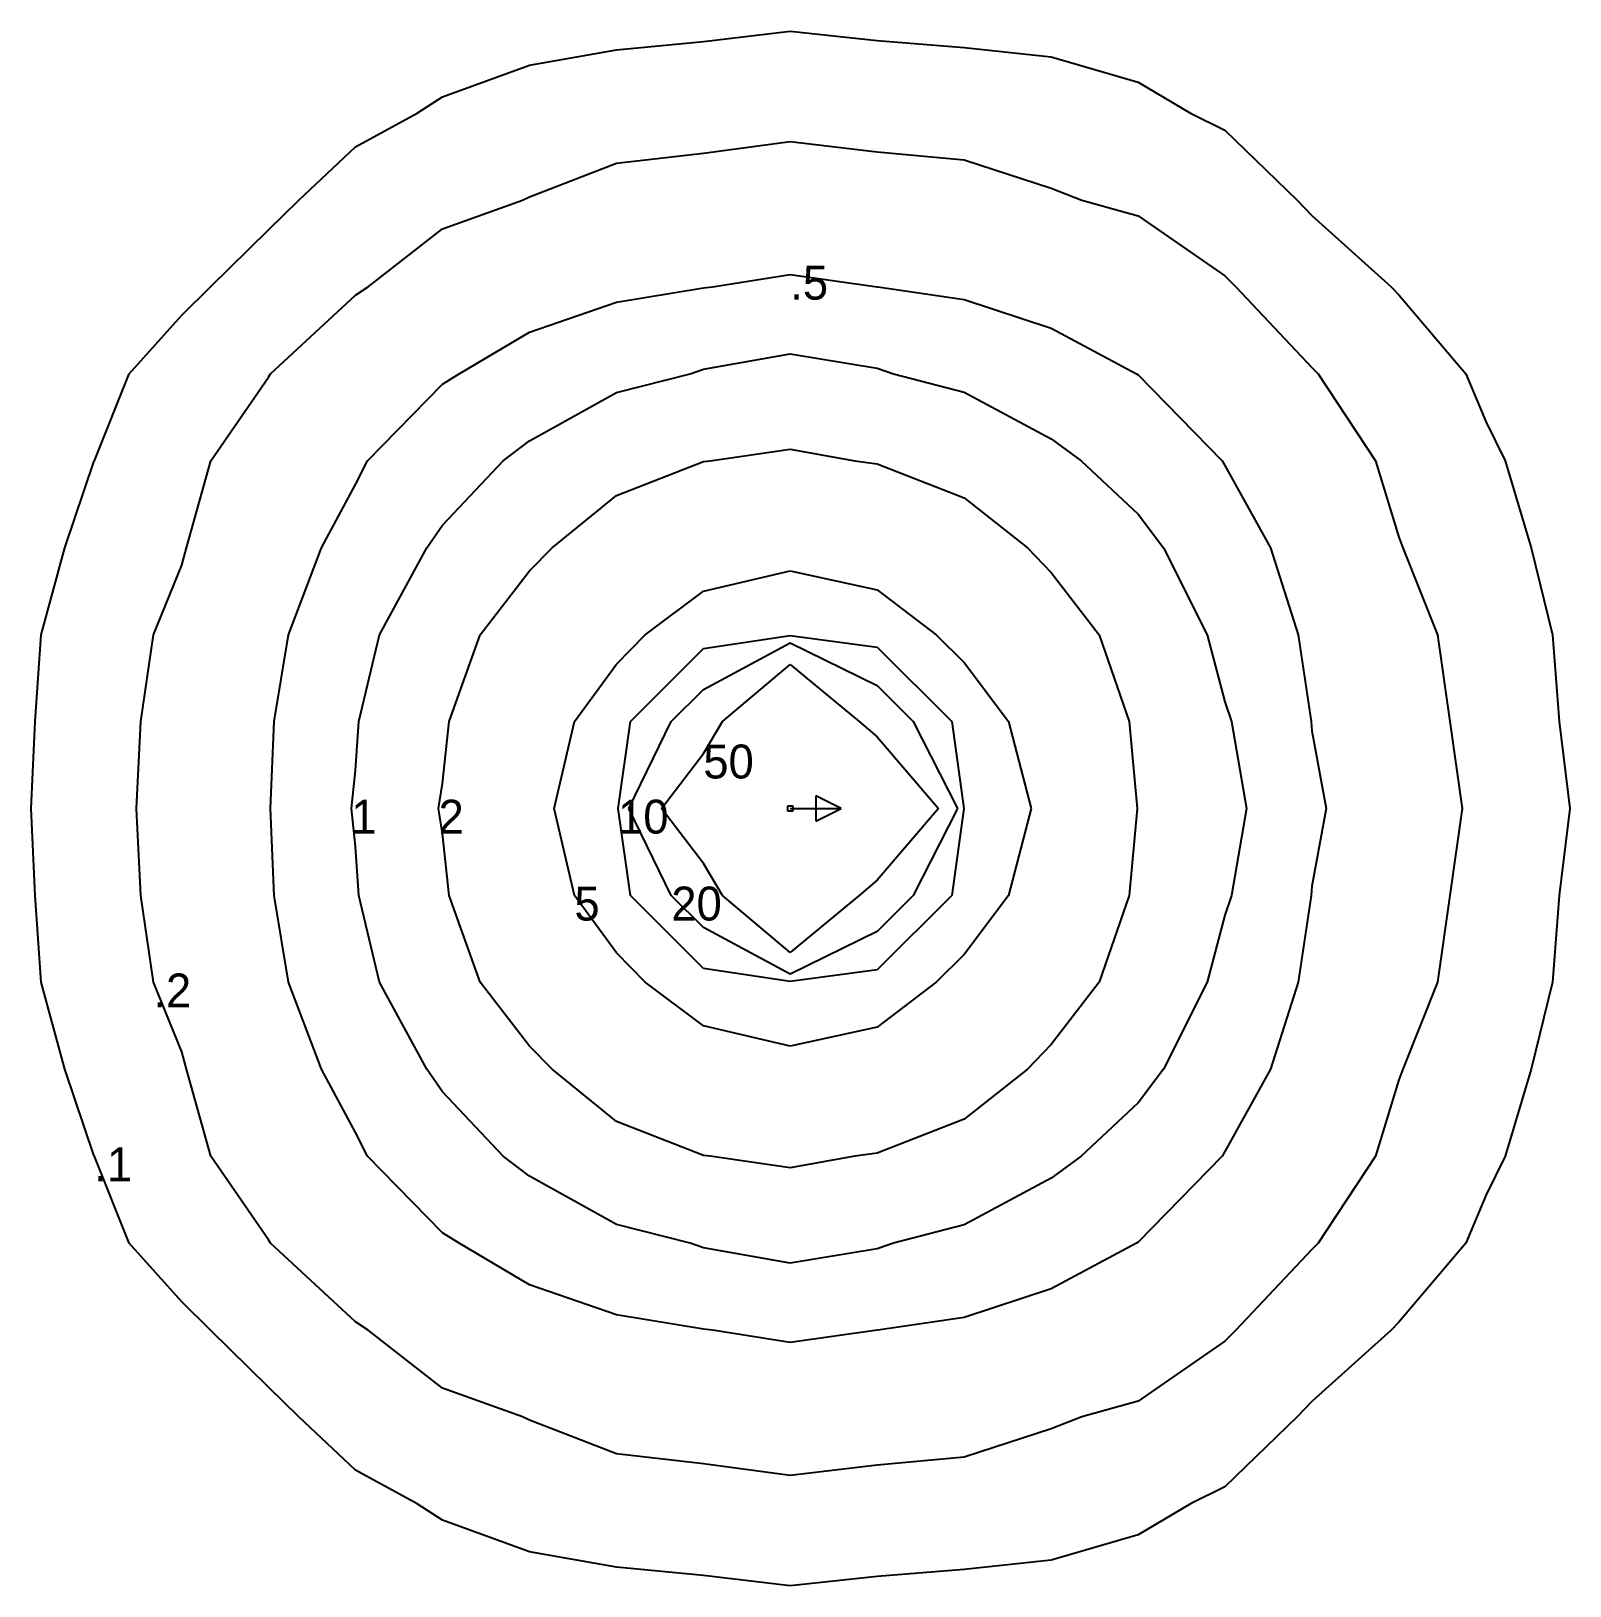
# Model space of a CAD drawing. Extents: x -29.8 to 30.6, y -30.5 to 30.5.
import ezdxf

# ---------------------------------------------------------------- set-up
doc = ezdxf.new("R2010")
doc.units = 0
doc.layers.add('TemplateLayer', color=7, linetype='CONTINUOUS')

# ---------------------------------------------------------------- blocks, each defined once
blk = doc.blocks.new('Template')
at = {"layer": 'TemplateLayer', "color": 7, "linetype": 'CONTINUOUS'}
for p, q in [((-3.409, 30.088), (0, 30.492)), ((0, 30.492), (3.409, 30.121)), ((-6.818, 29.763), (-3.409, 30.088)), ((3.409, 30.121), (6.818, 29.849)), ((-10.227, 29.16), (-6.818, 29.763)), ((6.818, 29.849), (10.227, 29.48)), ((10.227, 29.48), (13.636, 28.493)), ((-13.636, 27.91), (-10.227, 29.16)), ((13.636, 28.493), (15.699, 27.273)), ((-14.636, 27.273), (-13.636, 27.91)), ((-17.045, 25.954), (-14.636, 27.273)), ((15.699, 27.273), (17.045, 26.612)), ((17.045, 26.612), (19.878, 23.864)), ((-19.267, 23.864), (-17.045, 25.954)), ((-20.455, 22.691), (-19.267, 23.864)), ((19.878, 23.864), (20.455, 23.255)), ((20.455, 23.255), (23.561, 20.455)), ((-22.736, 20.455), (-20.455, 22.691)), ((-23.864, 19.344), (-22.736, 20.455)), ((23.561, 20.455), (23.864, 20.143)), ((23.864, 20.143), (26.494, 17.045)), ((-25.926, 17.045), (-23.864, 19.344)), ((-27.273, 13.674), (-25.926, 17.045)), ((26.494, 17.045), (27.273, 15.178)), ((27.273, 15.178), (28.027, 13.636)), ((-28.445, 10.227), (-27.291, 13.636)), ((-27.291, 13.636), (-27.273, 13.674)), ((28.027, 13.636), (29.048, 10.227)), ((-29.369, 6.818), (-28.445, 10.227)), ((29.048, 10.227), (29.891, 6.818)), ((-29.607, 3.409), (-29.369, 6.818)), ((29.891, 6.818), (30.148, 3.409)), ((-29.768, 0), (-29.607, 3.409)), ((30.148, 3.409), (30.57, 0)), ((-29.607, -3.409), (-29.768, 0)), ((30.57, 0), (30.148, -3.409)), ((-29.369, -6.818), (-29.607, -3.409)), ((30.148, -3.409), (29.891, -6.818)), ((-28.445, -10.227), (-29.369, -6.818)), ((29.891, -6.818), (29.048, -10.227)), ((-27.291, -13.636), (-28.445, -10.227)), ((29.048, -10.227), (28.027, -13.636)), ((-27.273, -13.674), (-27.291, -13.636)), ((-25.926, -17.045), (-27.273, -13.674)), ((28.027, -13.636), (27.273, -15.178)), ((27.273, -15.178), (26.494, -17.045)), ((-23.864, -19.344), (-25.926, -17.045)), ((26.494, -17.045), (23.864, -20.143)), ((-22.736, -20.455), (-23.864, -19.344)), ((-20.455, -22.691), (-22.736, -20.455)), ((23.561, -20.455), (20.455, -23.255)), ((23.864, -20.143), (23.561, -20.455)), ((-19.267, -23.864), (-20.455, -22.691)), ((20.455, -23.255), (19.878, -23.864)), ((-17.045, -25.954), (-19.267, -23.864)), ((19.878, -23.864), (17.045, -26.612)), ((-14.636, -27.273), (-17.045, -25.954)), ((17.045, -26.612), (15.699, -27.273)), ((-13.636, -27.91), (-14.636, -27.273)), ((15.699, -27.273), (13.636, -28.493)), ((-10.227, -29.16), (-13.636, -27.91)), ((13.636, -28.493), (10.227, -29.48)), ((-6.818, -29.763), (-10.227, -29.16)), ((-3.409, -30.088), (-6.818, -29.763)), ((6.818, -29.849), (3.409, -30.121)), ((10.227, -29.48), (6.818, -29.849)), ((0, -30.492), (-3.409, -30.088)), ((3.409, -30.121), (0, -30.492))]:
    blk.add_line(p, q, dxfattribs=at)
at = {"layer": 'TemplateLayer', "color": 1, "linetype": 'CONTINUOUS'}
for p, q in [((-6.818, 25.308), (-3.409, 25.703)), ((-3.409, 25.703), (0, 26.156)), ((0, 26.156), (3.409, 25.759)), ((3.409, 25.759), (6.818, 25.439)), ((-10.227, 23.989), (-6.818, 25.308)), ((6.818, 25.439), (10.227, 24.335)), ((-13.636, 22.739), (-10.498, 23.864)), ((-10.498, 23.864), (-10.227, 23.989)), ((10.227, 24.335), (11.43, 23.864)), ((11.43, 23.864), (13.636, 23.243)), ((13.636, 23.243), (17.045, 20.893)), ((-16.547, 20.455), (-13.636, 22.739)), ((17.045, 20.893), (17.469, 20.455)), ((-20.377, 17.045), (-17.045, 20.14)), ((-17.045, 20.14), (-16.547, 20.455)), ((17.469, 20.455), (20.455, 17.297)), ((20.455, 17.297), (20.702, 17.045)), ((-22.723, 13.636), (-20.455, 16.922)), ((-20.455, 16.922), (-20.377, 17.045)), ((20.702, 17.045), (22.947, 13.636)), ((-23.675, 10.227), (-22.723, 13.636)), ((22.947, 13.636), (23.864, 10.637)), ((23.864, 10.637), (24.026, 10.227)), ((-23.864, 9.544), (-23.675, 10.227)), ((24.026, 10.227), (25.38, 6.818)), ((-24.974, 6.818), (-23.864, 9.544)), ((-25.46, 3.409), (-24.974, 6.818)), ((25.38, 6.818), (25.861, 3.409)), ((-25.632, 0), (-25.46, 3.409)), ((25.861, 3.409), (26.343, 0)), ((-25.46, -3.409), (-25.632, 0)), ((26.343, 0), (25.861, -3.409)), ((-24.974, -6.818), (-25.46, -3.409)), ((25.861, -3.409), (25.38, -6.818)), ((-23.864, -9.544), (-24.974, -6.818)), ((25.38, -6.818), (24.026, -10.227)), ((-23.675, -10.227), (-23.864, -9.544)), ((-22.723, -13.636), (-23.675, -10.227)), ((24.026, -10.227), (23.864, -10.637)), ((23.864, -10.637), (22.947, -13.636)), ((-20.455, -16.922), (-22.723, -13.636)), ((22.947, -13.636), (20.702, -17.045)), ((-20.377, -17.045), (-20.455, -16.922)), ((-17.045, -20.14), (-20.377, -17.045)), ((20.702, -17.045), (20.455, -17.297)), ((20.455, -17.297), (17.469, -20.455)), ((-16.547, -20.455), (-17.045, -20.14)), ((-13.636, -22.739), (-16.547, -20.455)), ((17.469, -20.455), (17.045, -20.893)), ((17.045, -20.893), (13.636, -23.243)), ((-10.498, -23.864), (-13.636, -22.739)), ((13.636, -23.243), (11.43, -23.864)), ((-10.227, -23.989), (-10.498, -23.864)), ((-6.818, -25.308), (-10.227, -23.989)), ((10.227, -24.335), (6.818, -25.439)), ((11.43, -23.864), (10.227, -24.335)), ((-3.409, -25.703), (-6.818, -25.308)), ((6.818, -25.439), (3.409, -25.759)), ((0, -26.156), (-3.409, -25.703)), ((3.409, -25.759), (0, -26.156))]:
    blk.add_line(p, q, dxfattribs=at)
at = {"layer": 'TemplateLayer', "color": 3, "linetype": 'CONTINUOUS'}
for p, q in [((-3.046, 20.455), (0, 20.945)), ((0, 20.945), (3.409, 20.46)), ((-6.818, 19.866), (-3.409, 20.426)), ((-3.409, 20.426), (-3.046, 20.455)), ((3.409, 20.46), (3.432, 20.455)), ((3.432, 20.455), (6.818, 19.964)), ((-10.227, 18.682), (-6.818, 19.866)), ((6.818, 19.964), (10.227, 18.84)), ((-12.983, 17.045), (-10.227, 18.682)), ((10.227, 18.84), (13.573, 17.045)), ((-16.577, 13.636), (-13.636, 16.645)), ((-13.636, 16.645), (-12.983, 17.045)), ((13.573, 17.045), (13.636, 17.01)), ((13.636, 17.01), (16.933, 13.636)), ((-17.045, 12.705), (-16.577, 13.636)), ((16.933, 13.636), (17.045, 13.451)), ((17.045, 13.451), (18.835, 10.227)), ((-18.385, 10.227), (-17.045, 12.705)), ((-19.677, 6.818), (-18.385, 10.227)), ((18.835, 10.227), (19.918, 6.818)), ((-20.236, 3.409), (-19.677, 6.818)), ((19.918, 6.818), (20.425, 3.409)), ((-20.382, 0), (-20.236, 3.409)), ((20.425, 3.409), (20.455, 3.051)), ((20.455, 3.051), (21.017, 0)), ((-20.236, -3.409), (-20.382, 0)), ((21.017, 0), (20.455, -3.051)), ((-19.677, -6.818), (-20.236, -3.409)), ((20.425, -3.409), (19.918, -6.818)), ((20.455, -3.051), (20.425, -3.409)), ((-18.385, -10.227), (-19.677, -6.818)), ((19.918, -6.818), (18.835, -10.227)), ((-17.045, -12.705), (-18.385, -10.227)), ((18.835, -10.227), (17.045, -13.451)), ((-16.577, -13.636), (-17.045, -12.705)), ((-13.636, -16.645), (-16.577, -13.636)), ((16.933, -13.636), (13.636, -17.01)), ((17.045, -13.451), (16.933, -13.636)), ((-12.983, -17.045), (-13.636, -16.645)), ((-10.227, -18.682), (-12.983, -17.045)), ((13.573, -17.045), (10.227, -18.84)), ((13.636, -17.01), (13.573, -17.045)), ((-6.818, -19.866), (-10.227, -18.682)), ((10.227, -18.84), (6.818, -19.964)), ((-3.409, -20.426), (-6.818, -19.866)), ((6.818, -19.964), (3.432, -20.455)), ((-3.046, -20.455), (-3.409, -20.426)), ((0, -20.945), (-3.046, -20.455)), ((3.409, -20.46), (0, -20.945)), ((3.432, -20.455), (3.409, -20.46))]:
    blk.add_line(p, q, dxfattribs=at)
at = {"layer": 'TemplateLayer', "color": 5, "linetype": 'CONTINUOUS'}
for p, q in [((-3.409, 17.228), (0, 17.834)), ((0, 17.834), (3.409, 17.267)), ((-3.927, 17.045), (-3.409, 17.228)), ((3.409, 17.267), (4.052, 17.045)), ((-6.818, 16.31), (-3.927, 17.045)), ((4.052, 17.045), (6.818, 16.333)), ((-10.227, 14.416), (-6.818, 16.31)), ((6.818, 16.333), (10.227, 14.5)), ((-11.252, 13.636), (-10.227, 14.416)), ((10.227, 14.5), (11.405, 13.636)), ((-13.636, 11.114), (-11.252, 13.636)), ((11.405, 13.636), (13.636, 11.539)), ((-14.254, 10.227), (-13.636, 11.114)), ((13.636, 11.539), (14.638, 10.227)), ((-16.105, 6.818), (-14.254, 10.227)), ((14.638, 10.227), (16.353, 6.818)), ((-16.921, 3.409), (-16.105, 6.818)), ((16.353, 6.818), (17.045, 4.182)), ((17.045, 4.182), (17.301, 3.409)), ((-17.045, 1.486), (-16.921, 3.409)), ((17.301, 3.409), (17.896, 0)), ((-17.21, 0), (-17.045, 1.486)), ((-17.045, -1.486), (-17.21, 0)), ((17.896, 0), (17.301, -3.409)), ((-16.921, -3.409), (-17.045, -1.486)), ((-16.105, -6.818), (-16.921, -3.409)), ((17.301, -3.409), (17.045, -4.182)), ((17.045, -4.182), (16.353, -6.818)), ((-14.254, -10.227), (-16.105, -6.818)), ((16.353, -6.818), (14.638, -10.227)), ((-13.636, -11.114), (-14.254, -10.227)), ((14.638, -10.227), (13.636, -11.539)), ((-11.252, -13.636), (-13.636, -11.114)), ((13.636, -11.539), (11.405, -13.636)), ((-10.227, -14.416), (-11.252, -13.636)), ((11.405, -13.636), (10.227, -14.5)), ((-6.818, -16.31), (-10.227, -14.416)), ((10.227, -14.5), (6.818, -16.333)), ((-3.927, -17.045), (-6.818, -16.31)), ((6.818, -16.333), (4.052, -17.045)), ((-3.409, -17.228), (-3.927, -17.045)), ((4.052, -17.045), (3.409, -17.267)), ((0, -17.834), (-3.409, -17.228)), ((3.409, -17.267), (0, -17.834))]:
    blk.add_line(p, q, dxfattribs=at)
at = {"layer": 'TemplateLayer', "color": 6, "linetype": 'CONTINUOUS'}
for p, q in [((-3.136, 13.636), (0, 14.09)), ((0, 14.09), (2.527, 13.636)), ((-6.818, 12.283), (-3.409, 13.608)), ((-3.409, 13.608), (-3.136, 13.636)), ((2.527, 13.636), (3.409, 13.525)), ((3.409, 13.525), (6.818, 12.188)), ((-9.338, 10.227), (-6.818, 12.283)), ((6.818, 12.188), (9.296, 10.227)), ((-10.227, 9.322), (-9.338, 10.227)), ((9.296, 10.227), (10.227, 9.262)), ((-12.156, 6.818), (-10.227, 9.322)), ((10.227, 9.262), (12.11, 6.818)), ((-13.369, 3.409), (-12.156, 6.818)), ((12.11, 6.818), (13.283, 3.409)), ((-13.636, 0.986), (-13.369, 3.409)), ((13.283, 3.409), (13.599, 0)), ((-13.79, 0), (-13.636, 0.986)), ((-13.636, -0.986), (-13.79, 0)), ((13.599, 0), (13.283, -3.409)), ((-13.369, -3.409), (-13.636, -0.986)), ((-12.156, -6.818), (-13.369, -3.409)), ((13.283, -3.409), (12.11, -6.818)), ((-10.227, -9.322), (-12.156, -6.818)), ((12.11, -6.818), (10.227, -9.262)), ((-9.338, -10.227), (-10.227, -9.322)), ((10.227, -9.262), (9.296, -10.227)), ((-6.818, -12.283), (-9.338, -10.227)), ((9.296, -10.227), (6.818, -12.188)), ((6.818, -12.188), (3.409, -13.525)), ((-3.409, -13.608), (-6.818, -12.283)), ((-3.136, -13.636), (-3.409, -13.608)), ((0, -14.09), (-3.136, -13.636)), ((2.527, -13.636), (0, -14.09)), ((3.409, -13.525), (2.527, -13.636))]:
    blk.add_line(p, q, dxfattribs=at)
at = {"layer": 'TemplateLayer', "color": 214, "linetype": 'CONTINUOUS'}
for p, q in [((-3.409, 8.518), (0, 9.32)), ((0, 9.32), (3.409, 8.574)), ((3.409, 8.574), (5.716, 6.818)), ((-5.684, 6.818), (-3.409, 8.518)), ((-6.818, 5.655), (-5.684, 6.818)), ((5.716, 6.818), (6.818, 5.729)), ((-8.465, 3.409), (-6.818, 5.655)), ((6.818, 5.729), (8.559, 3.409)), ((-9.255, 0), (-8.465, 3.409)), ((8.559, 3.409), (9.448, 0)), ((-8.465, -3.409), (-9.255, 0)), ((9.448, 0), (8.559, -3.409)), ((-6.818, -5.655), (-8.465, -3.409)), ((8.559, -3.409), (6.818, -5.729)), ((-5.684, -6.818), (-6.818, -5.655)), ((6.818, -5.729), (5.716, -6.818)), ((-3.409, -8.518), (-5.684, -6.818)), ((5.716, -6.818), (3.409, -8.574)), ((0, -9.32), (-3.409, -8.518)), ((3.409, -8.574), (0, -9.32))]:
    blk.add_line(p, q, dxfattribs=at)
at = {"layer": 'TemplateLayer', "color": 30, "linetype": 'CONTINUOUS'}
for p, q in [((-3.409, 6.275), (0, 6.78)), ((0, 6.78), (3.409, 6.327)), ((-6.267, 3.409), (-3.409, 6.275)), ((3.409, 6.327), (6.331, 3.409)), ((-6.752, 0), (-6.267, 3.409)), ((6.331, 3.409), (6.804, 0)), ((-6.267, -3.409), (-6.752, 0)), ((6.804, 0), (6.331, -3.409)), ((-3.409, -6.275), (-6.267, -3.409)), ((6.331, -3.409), (3.409, -6.327)), ((0, -6.78), (-3.409, -6.275)), ((3.409, -6.327), (0, -6.78))]:
    blk.add_line(p, q, dxfattribs=at)
at = {"layer": 'TemplateLayer', "color": 94, "linetype": 'CONTINUOUS'}
for p, q in [((-3.409, 4.667), (0, 6.496)), ((0, 6.496), (3.409, 4.821)), ((-4.664, 3.409), (-3.409, 4.667)), ((3.409, 4.821), (4.823, 3.409)), ((-6.326, 0), (-4.664, 3.409)), ((4.823, 3.409), (6.555, 0)), ((-4.664, -3.409), (-6.326, 0)), ((6.555, 0), (4.823, -3.409)), ((-3.409, -4.667), (-4.664, -3.409)), ((4.823, -3.409), (3.409, -4.821)), ((0, -6.496), (-3.409, -4.667)), ((3.409, -4.821), (0, -6.496))]:
    blk.add_line(p, q, dxfattribs=at)
at = {"layer": 'TemplateLayer', "color": 172, "linetype": 'CONTINUOUS'}
for p, q in [((-2.658, 3.409), (0, 5.642)), ((0, 5.642), (2.699, 3.409)), ((-3.409, 2.163), (-2.658, 3.409)), ((2.699, 3.409), (3.409, 2.808)), ((3.409, 2.808), (5.808, 0)), ((-5.048, 0), (-3.409, 2.163)), ((-3.409, -2.163), (-5.048, 0)), ((5.808, 0), (3.409, -2.808)), ((-2.658, -3.409), (-3.409, -2.163)), ((3.409, -2.808), (2.699, -3.409)), ((0, -5.642), (-2.658, -3.409)), ((2.699, -3.409), (0, -5.642))]:
    blk.add_line(p, q, dxfattribs=at)
at = {"layer": 'TemplateLayer', "color": 0, "linetype": 'CONTINUOUS'}
for p, q in [((-0.1, 0.1), (0.1, 0.1)), ((-0.1, -0.1), (-0.1, 0.1)), ((0, 0), (2, 0)), ((0, 0), (0, 0)), ((0.1, 0.1), (0.1, -0.1)), ((2, 0), (1, 0.5)), ((1, 0.5), (1, -0.5)), ((1, -0.5), (2, 0)), ((0.1, -0.1), (-0.1, -0.1))]:
    blk.add_line(p, q, dxfattribs=at)
at = {"layer": 'TemplateLayer', "color": 3}
blk.add_text('.5', height=1.33, dxfattribs=at).set_placement((0, 19.96))
at = {"layer": 'TemplateLayer', "color": 172}
blk.add_text('50', height=1.33, dxfattribs=at).set_placement((-3.409, 1.178))
at = {"layer": 'TemplateLayer', "color": 5}
blk.add_text('1', height=1.33, dxfattribs=at).set_placement((-17.21, -0.985))
at = {"layer": 'TemplateLayer', "color": 6}
blk.add_text('2', height=1.33, dxfattribs=at).set_placement((-13.79, -0.985))
at = {"layer": 'TemplateLayer', "color": 30}
blk.add_text('10', height=1.33, dxfattribs=at).set_placement((-6.752, -0.985))
at = {"layer": 'TemplateLayer', "color": 94}
blk.add_text('20', height=1.33, dxfattribs=at).set_placement((-4.664, -4.394))
at = {"layer": 'TemplateLayer', "color": 214}
blk.add_text('5', height=1.33, dxfattribs=at).set_placement((-8.465, -4.394))
at = {"layer": 'TemplateLayer', "color": 1}
blk.add_text('.2', height=1.33, dxfattribs=at).set_placement((-24.974, -7.803))
at = {"layer": 'TemplateLayer', "color": 7}
blk.add_text('.1', height=1.33, dxfattribs=at).set_placement((-27.291, -14.622))

msp = doc.modelspace()

# ---------------------------------------------------------------- block references
at = {"layer": 'TemplateLayer', "linetype": 'CONTINUOUS'}
msp.add_blockref('Template', (0, 0), dxfattribs=at)

doc.saveas('drawing.dxf')
